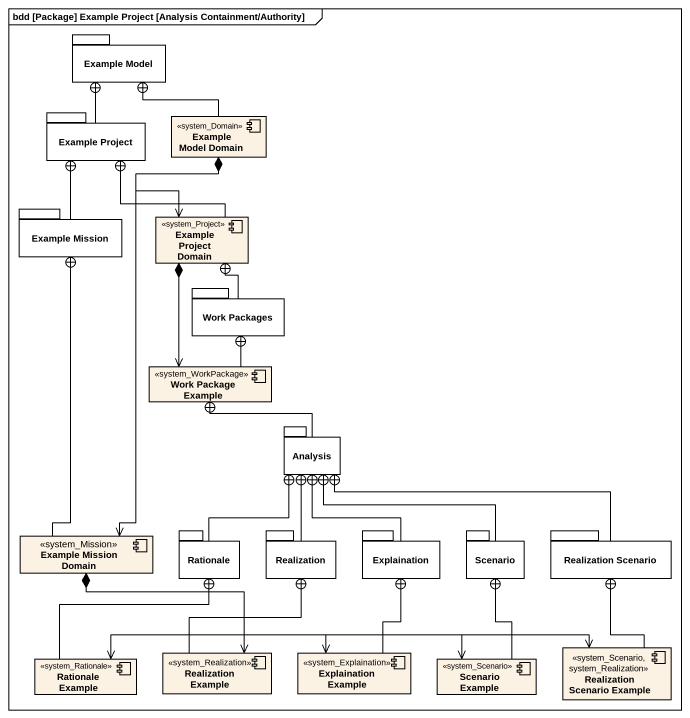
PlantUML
@startuml
mainframe bdd [Package] Example Project [Analysis Containment/Authority]
package "Example Model" as Example_Model {
}
package "Example Project" as Example_Project {
}
component "Example Model Domain" as Example_Model_Domain <<system_Domain>>
package "Example Mission" as Example_Mission {
}
component "Example Project Domain" as Example_Project_Domain <<system_Project>>
package "Work Packages" as Work_Packages {
}
component "Work Package Example" as Work_Package_Example <<system_WorkPackage>>
package Analysis {
}
component "Example Mission Domain" as Example_Mission_Domain <<system_Mission>>
package Rationale {
}
package Realization {
}
package Explaination {
}
package Scenario {
}
package "Realization Scenario" as Realization_Scenario {
}
component "Rationale Example" as Rationale_Example <<system_Rationale>>
component "Realization Example" as Realization_Example <<system_Realization>>
component "Explaination Example" as Explaination_Example <<system_Explaination>>
component "Scenario Example" as Scenario_Example <<system_Scenario>>
component "Realization Scenario Example" as Realization_Scenario_Example <<system_Scenario, system_Realization>>
Example_Project -up-+ Example_Model
Example_Model_Domain -up-+ Example_Model
Example_Model_Domain *--> Example_Project_Domain
Example_Model_Domain *--> Example_Mission_Domain
Example_Mission -up-+ Example_Project
Example_Project_Domain -up-+ Example_Project
Example_Project_Domain *--> Work_Package_Example
Work_Packages -up-+ Example_Project_Domain
Work_Package_Example -up-+ Work_Packages
Analysis -up-+ Work_Package_Example
Example_Mission_Domain -up-+ Example_Mission
Example_Mission_Domain *--> Rationale_Example
Example_Mission_Domain *--> Realization_Example
Example_Mission_Domain *-right-> Explaination_Example
Example_Mission_Domain *-right-> Scenario_Example
Example_Mission_Domain *-right-> Realization_Scenario_Example
Rationale -up-+ Analysis
Realization -up-+ Analysis
Explaination -up-+ Analysis
Scenario -left-+ Analysis
Realization_Scenario -left-+ Analysis
Rationale_Example -up-+ Rationale
Realization_Example -up-+ Realization
Explaination_Example -up-+ Explaination
Scenario_Example -up-+ Scenario
Realization_Scenario_Example -up-+ Realization_Scenario
@enduml
